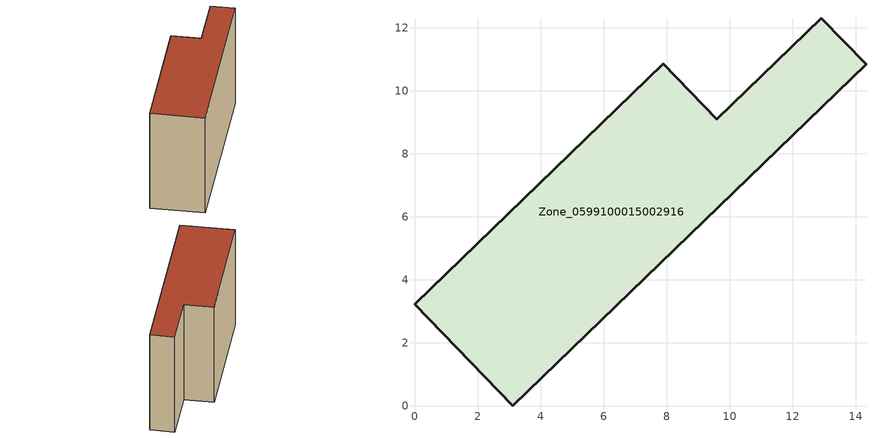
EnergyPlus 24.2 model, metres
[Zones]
Zone_0599100015002916
 floor ground (C_G): 3.12,0 0,3.22 7.9,10.85 9.6,9.09 12.91,12.3 14.33,10.84 z0.71
 wall outside (C_F): 0,3.22 3.12,0 14.33,10.84 12.91,12.3 9.6,9.09 7.9,10.85 0,3.22 z0.71:9.9
 roof outside (C_R): 7.9,10.85 0,3.22 3.12,0 14.33,10.84 12.91,12.3 9.6,9.09 z9.9
[BUILDING]
Pand.0599100015002916: North Axis=0; Terrain=City; Loads Convergence Tolerance Value=0.04; Temperature Convergence Tolerance Value=0.4; Solar Distribution=FullExterior; Maximum Number of Warmup Days=25; Minimum Number of Warmup Days=1
[Site:Location]
Rotterdam.The.Hague.AP_ZH_NLD Design_Conditions: Latitude=51.96; Longitude=4.45; Time Zone=1; Elevation=-4.5
[SITE:GROUNDTEMPERATURE:BUILDINGSURFACE]
18, 18, 18, 18, 18, 18, 18, 18, 18, 18, 18, 18
[MATERIAL] Thermal Absorptance=0.9; Solar Absorptance=0.7; Visible Absorptance=0.7
Name | Roughness | Thickness | Conductivity | Density | Specific Heat
G.TC.1975-1991 | MediumSmooth | 0.15 | 0.288461 | 540 | 1210
F.TC.1975-1991 | Rough | 0.3 | 0.230769 | 1920 | 840
R.TC.1975-1991 | MediumRough | 0.2 | 0.153846 | 1500 | 1000
[CONSTRUCTION]
C_G: G.TC.1975-1991
C_F: F.TC.1975-1991
C_R: R.TC.1975-1991
[ZONE]
Zone_0599100015002916: Type=1; Multiplier=1; Ceiling Height=Autocalculate; Volume=Autocalculate; Floor Area=autocalculate; Part of Total Floor Area=Yes
[ZONEINFILTRATION:DESIGNFLOWRATE]
Infil_Zone_0599100015002916: Zone or ZoneList or Space or SpaceList=Zone_0599100015002916; Schedule=AlwaysOn; Design Flow Rate Calculation Method=Flow/Area; Flow Rate per Floor Area=0.003; Constant Term Coefficient=1; Temperature Term Coefficient=0; Velocity Term Coefficient=0; Velocity Squared Term Coefficient=0
[HVACTEMPLATE:ZONE:IDEALLOADSAIRSYSTEM]
Zone_0599100015002916: Maximum Heating Supply Air Temperature=50; Minimum Cooling Supply Air Temperature=13; Maximum Heating Supply Air Humidity Ratio=0.0156; Minimum Cooling Supply Air Humidity Ratio=0.0077; Heating Limit=NoLimit; Cooling Limit=NoLimit; Dehumidification Control Type=ConstantSensibleHeatRatio; Cooling Sensible Heat Ratio=0.7; Dehumidification Setpoint=60; Humidification Control Type=None; Humidification Setpoint=30; Outdoor Air Method=None; Outdoor Air Flow Rate per Person=0.00944; Outdoor Air Flow Rate per Zone Floor Area=0; Outdoor Air Flow Rate per Zone=0; Demand Controlled Ventilation Type=None; Outdoor Air Economizer Type=NoEconomizer; Heat Recovery Type=None; Sensible Heat Recovery Effectiveness=0.7; Latent Heat Recovery Effectiveness=0.65
[ZONECONTROL:THERMOSTAT]
ThermostatControl_Zone_0599100015002916: Zone or ZoneList=Zone_0599100015002916; Control Type Schedule=DualSetpointControlType; Control 1=Thermostat_Zone_0599100015002916; Temperature Difference Between Cutout And Setpoint=0
[THERMOSTATSETPOINT:DUALSETPOINT]
Thermostat_Zone_0599100015002916: Heating Setpoint Temperature Schedule=HeatingSetpoint_Zone_0599100015002916; Cooling Setpoint Temperature Schedule=CoolingSetpoint_Zone_0599100015002916
[SCHEDULE:COMPACT]
HeatingSetpoint_Zone_0599100015002916: Through: 12/31, For: AllDays, Until: 24:00, 21
CoolingSetpoint_Zone_0599100015002916: Through: 12/31, For: AllDays, Until: 24:00, 24
DualSetpointControlType: Through: 12/31, For: AllDays, Until: 24:00, 4
AlwaysOn: Through: 12/31, For: AllDays, Until: 24:00, 1
